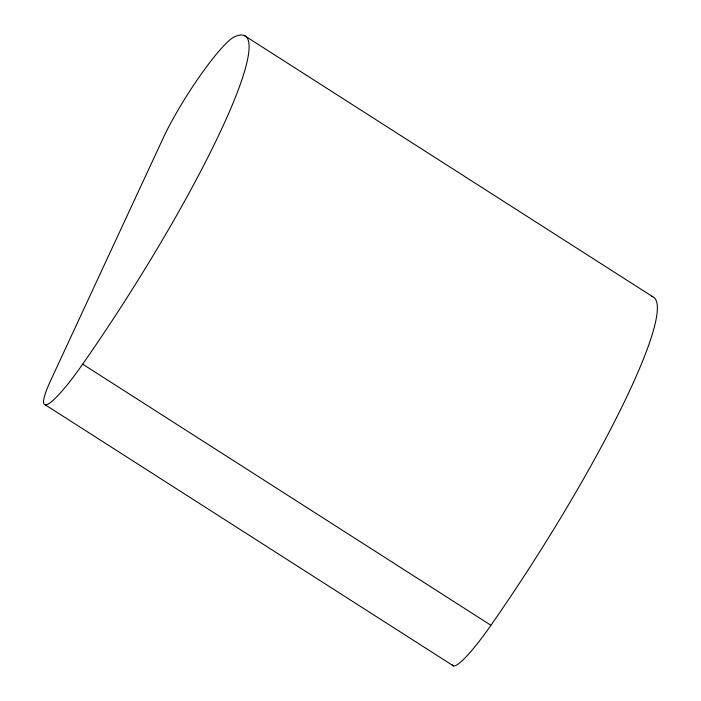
<?xml version="1.0" encoding="UTF-8"?>
<svg xmlns="http://www.w3.org/2000/svg" width="701" height="701" viewBox="0 0 701 701"><rect width="100%" height="100%" fill="white"/><g stroke="black" fill="none" stroke-linecap="round" stroke-linejoin="round"><path stroke-width="1.05" d="M82.665 364.152L87.546 357.151A286.858 41.377 -57.4 0 0 236.666 35.891L234.651 36.724A74.227 10.708 -57.4 0 0 200.793 74.727A74.227 10.708 -57.4 0 0 163.368 137.694L50.612 380.608A74.227 10.708 -57.4 0 0 47.896 404.126A74.227 10.708 -57.4 0 0 82.665 364.152L490.937 625.283L495.817 618.282A286.858 41.377 -57.4 0 0 651.36 296.295M244.5 35.628L652.78 296.76M45.232 404.819L453.512 665.95M490.937 625.283A74.227 10.708 -57.4 0 1 452.075 664.688"/></g></svg>
